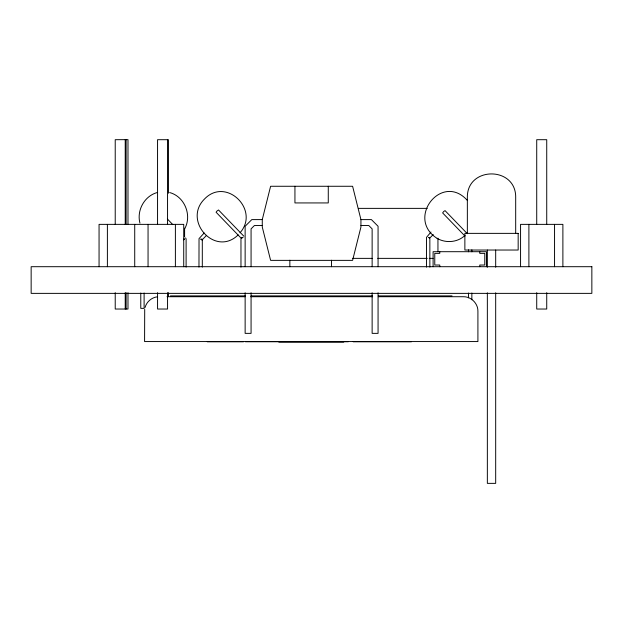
<?xml version="1.0" encoding="UTF-8"?>
<svg xmlns="http://www.w3.org/2000/svg" width="623" height="623" viewBox="0 0 623 623"><rect width="100%" height="100%" fill="white"/><g stroke="black" fill="none" stroke-linecap="round" stroke-linejoin="round"><path stroke-width="0.93" d="M144.707 309.32L144.583 341.56L477.911 341.56L477.911 311.227C478.075 303.401 471.019 296.439 463.193 296.719L378.301 296.719M262.275 219.6L270.608 186.269L352.602 186.269L360.935 219.6L360.935 227.037L352.602 260.367L270.608 260.367L262.275 227.037L262.275 219.6L251.809 219.6L245.135 226.266L245.135 266.699M145.089 307.443C146.561 301.836 151.63 297.459 157.385 296.821M184.486 229.132C192.32 215.69 184.79 196.557 169.666 192.554M240.003 232.807C260.297 209.982 225.97 176.371 204.414 199.119C182.453 220.939 215.441 257.322 238.204 234.848M204.165 233.002L199.033 238.625L198.971 267.119M206.571 235.315L201.992 240.057L200.653 239.061L202.304 239.271L202.304 267.119M430.976 232.06L426.521 237.34L426.521 267.119M433.211 234.528L429.854 238.009L429.854 267.119M464.992 235.408C457.687 242.495 445.764 243.429 437.089 238.352M183.528 239.824L184.564 238.983L183.606 239.216M241.506 238.329L243.056 237.347L241.459 237.542M157.167 192.554C144.38 196.043 136.546 210.426 139.949 223.135M358.381 208.37L427.277 208.37M360.935 219.6L371.401 219.6L378.068 226.266L378.068 266.699M262.275 225.534L254.402 225.534L251.069 228.867L251.069 266.699M360.935 225.534L368.8 225.534L372.133 228.867L372.133 266.699M352.556 258.366L372.141 258.366M377.787 258.366L427.277 258.366M429.216 258.366L433.094 258.366M170.468 295.886L245.283 295.886M251.1 295.886L372.453 295.886M378.293 295.886L452.025 295.886M167.05 296.719L245.112 296.719M250.734 296.719L372.663 296.719M207.272 341.77L243.515 341.77M245.392 341.731L348.327 341.731M353.179 341.77L411.453 341.77M278.808 342.066L343.771 342.066M429.629 237.55L428.632 237.34L429.543 238.329M436.887 238.235C405.55 218.073 442.205 171.893 467.507 200.59M467.336 233.703L445.04 210.629L443.646 211.547L442.642 212.934L464.929 236.016M243.85 236.195L218.525 209.982L216.882 211.119L216.103 212.256L240.969 238.009L240.969 267.119M167.4 219.016L172.805 224.615M185.615 237.877L186.106 239.053L186.106 267.119M562.888 266.699L562.888 224.366L520.563 224.366L520.563 266.699M554.556 224.366L554.556 266.699M546.729 224.366L546.729 139.7L536.722 139.7L536.722 224.366M546.729 292.678L546.729 309.031L536.722 309.031L536.722 292.678M528.896 224.366L528.896 266.699M515.688 233.368L515.688 197.538C516.265 166.061 466.767 166.061 467.351 197.538L467.351 233.368M495.682 250.033L495.682 267.236M495.682 292.81L495.682 483.362L487.35 483.362L487.35 292.81M487.35 250.033L487.35 267.236M486.438 266.699L486.438 251.7L433.102 251.7L433.102 266.699M479.765 251.7L479.765 253.366L484.772 253.366L484.772 265.032L479.765 265.032L479.765 266.699M471.852 249.854L471.852 251.778M471.852 293.02L471.852 299.733M468.519 249.854L468.519 251.778M468.519 293.02L468.519 297.817M439.768 251.7L439.768 253.366L434.768 253.366L434.768 265.032L439.768 265.032L439.768 266.699M437.946 238.173L437.946 251.637M378.068 292.787L378.068 333.367L372.133 333.367L372.133 292.787M331.522 260.219L331.522 266.699M328.274 186.269L328.274 202.934L294.936 202.934L294.936 186.269M289.851 260.219L289.851 266.699M251.069 292.787L251.069 333.367L245.135 333.367L245.135 292.787M184.603 228.213L184.603 236.872M183.723 266.699L183.723 224.366L99.057 224.366L99.057 266.699M175.39 224.366L175.39 266.699M168.436 193.223L168.436 139.7L157.557 139.7L157.557 224.366M168.436 292.678L168.436 296.525M167.556 139.7L167.556 224.366M167.556 292.678L167.556 309.031L157.557 309.031L157.557 292.678M148.056 224.366L148.056 266.699M144.108 293.02L144.108 308.369L140.775 308.369L140.775 293.02M134.724 224.366L134.724 266.699M127.988 224.366L127.988 139.645L115.224 139.7L115.224 224.366M127.988 292.678L127.988 309.031L115.224 309.031L115.224 292.678M126.111 139.7L126.111 224.366M126.111 292.678L126.111 309.031M125.223 139.7L125.223 224.366M125.223 292.678L125.223 309.031M107.39 224.366L107.39 266.699M518.165 233.368L464.867 233.368L464.867 250.033L518.165 250.033L518.165 233.368M591.85 266.699L31.15 266.699L31.15 293.371L591.85 293.371L591.85 266.699"/></g></svg>
